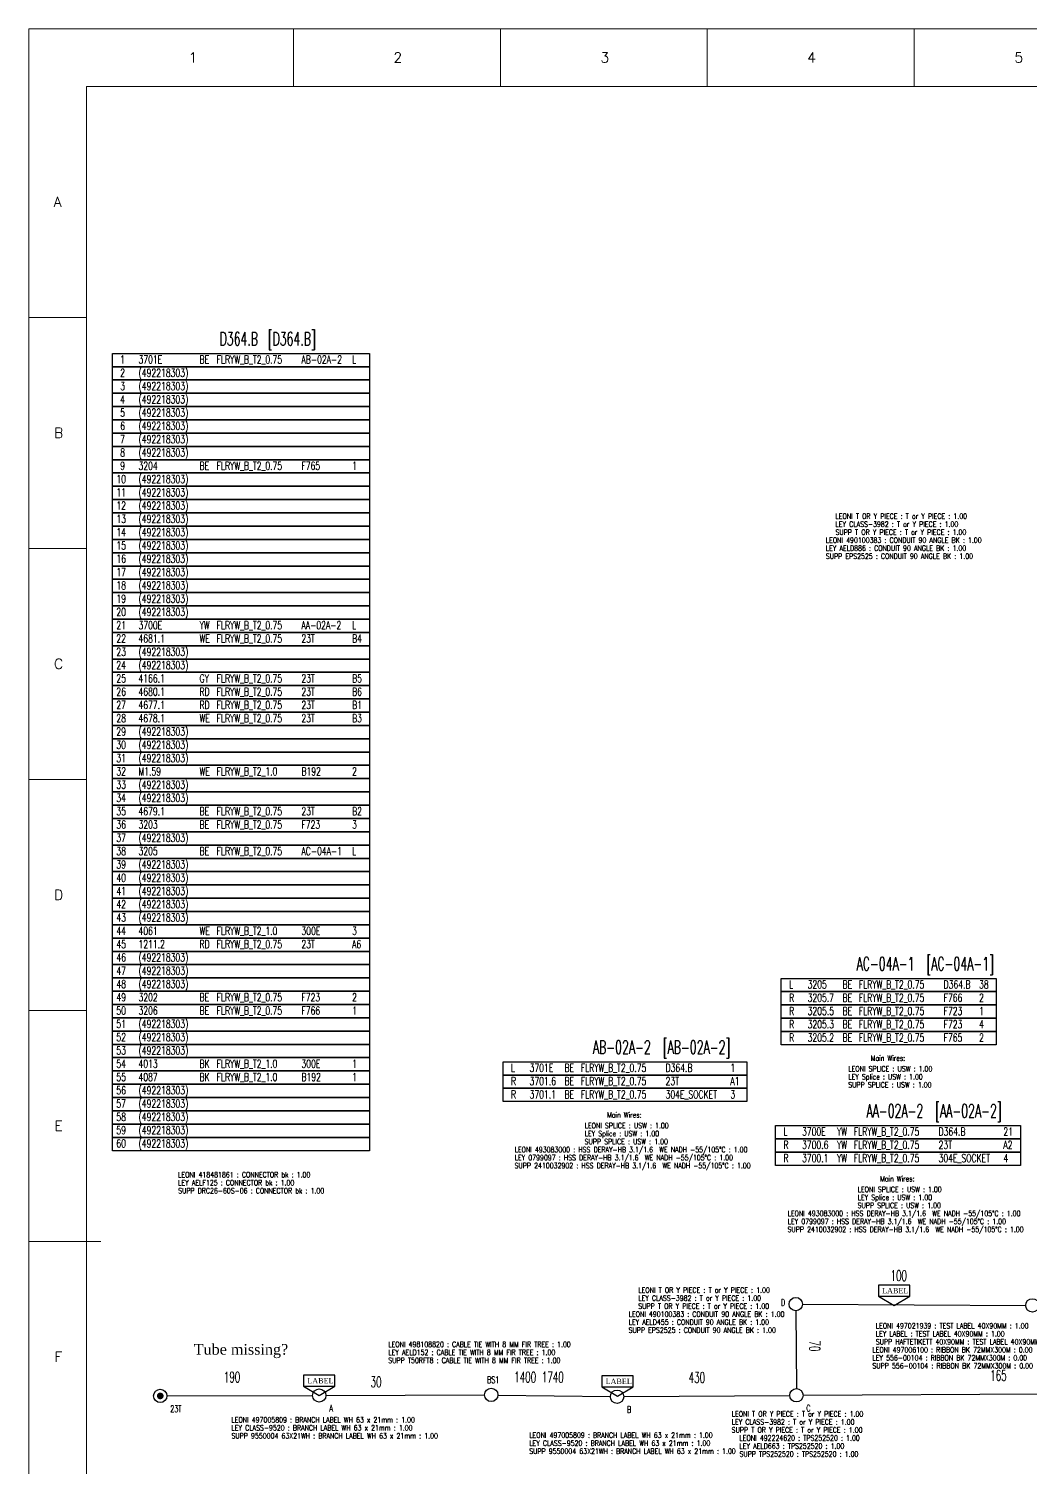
# Model space of a CAD drawing. Header units: millimetres. Extents: x 0 to 1601, y 0 to 909.
# Drawn here: x 0 to 376, y 370 to 909 of the extents above; entities that cross this region are included whole.
import ezdxf

# ---------------------------------------------------------------- set-up
doc = ezdxf.new("R2010")
doc.units = ezdxf.units.MM
doc.linetypes.add('HIDDEN', pattern=[9.525, 6.35, -3.175])
for name, color, linetype in [('LAYER_0', 7, 'Continuous'), ('Leoni-Beschriftungslayer', 7, 'Continuous'), ('Unreferenced', 7, 'Continuous')]:
    doc.layers.add(name, color=color, linetype=linetype)
doc.styles.add('DEFAULT', font='simplex.shx', dxfattribs={"bigfont": 'bigfont'})
doc.styles.add('HS-BUNDLE-DIMENSION', font='ROMANS.SHX', dxfattribs={"width": 0.6, "height": 4})
doc.styles.add('HS-COMP-DESCRIPTION', font='ROMANS.SHX', dxfattribs={"width": 0.6, "height": 5})
doc.styles.add('HS-NODE', font='ROMANS.SHX', dxfattribs={"width": 0.7, "height": 2.5})
doc.styles.add('HS-PART-NO', font='ROMANS.SHX', dxfattribs={"width": 0.7, "height": 2})
doc.styles.add('HS-WIRE', font='ROMANS.SHX', dxfattribs={"width": 0.7, "height": 3})
doc.styles.get("Standard").update_dxf_attribs({"font": 'TIMES.TTF'})
doc.linetypes.add('AELB278', pattern='A,0.0001,["=",Standard,S=0.4,R=0,X=0,Y=-0.2],-0.0001,["[]",Standard,S=0.3,R=0,X=-0.05,Y=-0.15],-0.2', length=0.2002)
doc.linetypes.add('AELB279', pattern='A,0.0001,["=",Standard,S=0.4,R=0,X=0,Y=-0.2],-0.0001,["[]",Standard,S=0.3,R=0,X=-0.05,Y=-0.15],-0.2', length=0.2002)
doc.linetypes.add('Class-braided', pattern='A,0.0001,-0.1,["X",Standard,S=0.3,R=0,X=-0.1,Y=-0.15],-0.1', length=0.2001)
doc.linetypes.add('PVC_SLEEVE', pattern='A,0.4,-0.2,["X",Standard,S=0.3,R=0,X=-0.1,Y=-0.15],-0.2', length=0.8)

# ---------------------------------------------------------------- blocks, each defined once
blk = doc.blocks.new('frame')
at = {"layer": 'Unreferenced', "color": 0, "linetype": 'Continuous', "lineweight": 0}
for p, q in [((791.47, 1921.68), (791.47, 3384.01)), ((791.47, 3384.01), (791.47, 1921.68)), ((2858.9, 3384.01), (791.47, 3384.01)), ((2858.9, 3384.01), (791.47, 3384.01)), ((951.11, 3384.01), (951.11, 3349.24)), ((1075.98, 3384.01), (1075.98, 3349.24)), ((1200.85, 3384.01), (1200.85, 3349.24)), ((1325.72, 3384.01), (1325.72, 3349.24)), ((826.25, 3349.24), (826.25, 1956.46)), ((2824.13, 3349.24), (826.25, 3349.24)), ((791.47, 3209.96), (826.25, 3209.96)), ((791.47, 3070.68), (826.25, 3070.68)), ((791.47, 2931.4), (826.25, 2931.4)), ((791.47, 2792.13), (826.25, 2792.13)), ((791.47, 2652.85), (834.94, 2652.85))]:
    blk.add_line(p, q, dxfattribs=at)
at = {"layer": 'Unreferenced', "color": 0, "linetype": 'Continuous', "lineweight": 0, "style": 'DEFAULT'}
for s, p in [('1', (887.96, 3363.65)), ('2', (1011.52, 3363.65)), ('3', (1136.39, 3363.65)), ('4', (1261.11, 3363.65)), ('5', (1386.12, 3363.65)), ('A', (806.54, 3276.62)), ('B', (806.83, 3137.34)), ('C', (806.69, 2998.06)), ('D', (806.83, 2858.79)), ('E', (806.98, 2719.51)), ('F', (806.98, 2580.23))]:
    blk.add_text(s, height=6.09, dxfattribs=at).set_placement(p)
blk = doc.blocks.new('497005809')
at = {"layer": 'LAYER_0', "color": 7}
for points in [[(-5.8712, 7.5556), (-5.8712, 3.4916), (5.868, 3.4916), (5.868, 7.5556), (-5.8712, 7.5556)], [(-5.8712, 3.4916), (0, 0), (5.868, 3.4916)]]:
    blk.add_lwpolyline(points, dxfattribs=at)
blk.add_text('LABEL', height=2.00004, dxfattribs=at).set_placement((-4.4932, 4.5116))
blk = doc.blocks.new('497021939')
at = {"layer": 'LAYER_0', "color": 7}
for points in [[(-5.8712, 7.5556), (-5.8712, 3.4916), (5.868, 3.4916), (5.868, 7.5556), (-5.8712, 7.5556)], [(-5.8712, 3.4916), (0, 0), (5.868, 3.4916)]]:
    blk.add_lwpolyline(points, dxfattribs=at)
blk.add_text('LABEL', height=2.00004, dxfattribs=at).set_placement((-4.4932, 4.5116))

msp = doc.modelspace()

# ---------------------------------------------------------------- linework, layer by layer
at = {"color": 7, "linetype": 'Continuous'}
for points in [[(31.354, 782.284), (31.354, 787.264), (127.754, 787.264), (127.754, 782.284), (31.354, 782.284)], [(31.354, 777.304), (31.354, 782.284), (127.754, 782.284), (127.754, 777.304), (31.354, 777.304)], [(31.354, 772.324), (31.354, 777.304), (127.754, 777.304), (127.754, 772.324), (31.354, 772.324)], [(31.354, 767.344), (31.354, 772.324), (127.754, 772.324), (127.754, 767.344), (31.354, 767.344)], [(31.354, 762.364), (31.354, 767.344), (127.754, 767.344), (127.754, 762.364), (31.354, 762.364)], [(31.354, 757.384), (31.354, 762.364), (127.754, 762.364), (127.754, 757.384), (31.354, 757.384)], [(31.354, 752.404), (31.354, 757.384), (127.754, 757.384), (127.754, 752.404), (31.354, 752.404)], [(31.354, 747.424), (31.354, 752.404), (127.754, 752.404), (127.754, 747.424), (31.354, 747.424)], [(31.354, 742.444), (31.354, 747.424), (127.754, 747.424), (127.754, 742.444), (31.354, 742.444)], [(31.354, 737.464), (31.354, 742.444), (127.754, 742.444), (127.754, 737.464), (31.354, 737.464)], [(31.354, 732.484), (31.354, 737.464), (127.754, 737.464), (127.754, 732.484), (31.354, 732.484)], [(31.354, 727.504), (31.354, 732.484), (127.754, 732.484), (127.754, 727.504), (31.354, 727.504)], [(31.354, 722.524), (31.354, 727.504), (127.754, 727.504), (127.754, 722.524), (31.354, 722.524)], [(31.354, 717.544), (31.354, 722.524), (127.754, 722.524), (127.754, 717.544), (31.354, 717.544)], [(31.354, 712.564), (31.354, 717.544), (127.754, 717.544), (127.754, 712.564), (31.354, 712.564)], [(31.354, 707.584), (31.354, 712.564), (127.754, 712.564), (127.754, 707.584), (31.354, 707.584)], [(31.354, 702.604), (31.354, 707.584), (127.754, 707.584), (127.754, 702.604), (31.354, 702.604)], [(31.354, 697.624), (31.354, 702.604), (127.754, 702.604), (127.754, 697.624), (31.354, 697.624)], [(31.354, 692.644), (31.354, 697.624), (127.754, 697.624), (127.754, 692.644), (31.354, 692.644)], [(31.354, 687.664), (31.354, 692.644), (127.754, 692.644), (127.754, 687.664), (31.354, 687.664)], [(31.354, 682.684), (31.354, 687.664), (127.754, 687.664), (127.754, 682.684), (31.354, 682.684)], [(31.354, 677.704), (31.354, 682.684), (127.754, 682.684), (127.754, 677.704), (31.354, 677.704)], [(31.354, 672.724), (31.354, 677.704), (127.754, 677.704), (127.754, 672.724), (31.354, 672.724)], [(31.354, 667.744), (31.354, 672.724), (127.754, 672.724), (127.754, 667.744), (31.354, 667.744)], [(31.354, 662.764), (31.354, 667.744), (127.754, 667.744), (127.754, 662.764), (31.354, 662.764)], [(31.354, 657.784), (31.354, 662.764), (127.754, 662.764), (127.754, 657.784), (31.354, 657.784)], [(31.354, 652.804), (31.354, 657.784), (127.754, 657.784), (127.754, 652.804), (31.354, 652.804)], [(31.354, 647.824), (31.354, 652.804), (127.754, 652.804), (127.754, 647.824), (31.354, 647.824)], [(31.354, 642.844), (31.354, 647.824), (127.754, 647.824), (127.754, 642.844), (31.354, 642.844)], [(31.354, 637.864), (31.354, 642.844), (127.754, 642.844), (127.754, 637.864), (31.354, 637.864)], [(31.354, 632.884), (31.354, 637.864), (127.754, 637.864), (127.754, 632.884), (31.354, 632.884)], [(31.354, 627.904), (31.354, 632.884), (127.754, 632.884), (127.754, 627.904), (31.354, 627.904)], [(31.354, 622.924), (31.354, 627.904), (127.754, 627.904), (127.754, 622.924), (31.354, 622.924)], [(31.354, 617.944), (31.354, 622.924), (127.754, 622.924), (127.754, 617.944), (31.354, 617.944)], [(31.354, 612.964), (31.354, 617.944), (127.754, 617.944), (127.754, 612.964), (31.354, 612.964)], [(31.354, 607.984), (31.354, 612.964), (127.754, 612.964), (127.754, 607.984), (31.354, 607.984)], [(31.354, 603.004), (31.354, 607.984), (127.754, 607.984), (127.754, 603.004), (31.354, 603.004)], [(31.354, 598.024), (31.354, 603.004), (127.754, 603.004), (127.754, 598.024), (31.354, 598.024)], [(31.354, 593.044), (31.354, 598.024), (127.754, 598.024), (127.754, 593.044), (31.354, 593.044)], [(31.354, 588.064), (31.354, 593.044), (127.754, 593.044), (127.754, 588.064), (31.354, 588.064)], [(31.354, 583.084), (31.354, 588.064), (127.754, 588.064), (127.754, 583.084), (31.354, 583.084)], [(31.354, 578.104), (31.354, 583.084), (127.754, 583.084), (127.754, 578.104), (31.354, 578.104)], [(31.354, 573.124), (31.354, 578.104), (127.754, 578.104), (127.754, 573.124), (31.354, 573.124)], [(31.354, 568.144), (31.354, 573.124), (127.754, 573.124), (127.754, 568.144), (31.354, 568.144)], [(31.354, 563.164), (31.354, 568.144), (127.754, 568.144), (127.754, 563.164), (31.354, 563.164)], [(31.354, 558.184), (31.354, 563.164), (127.754, 563.164), (127.754, 558.184), (31.354, 558.184)], [(31.354, 553.204), (31.354, 558.184), (127.754, 558.184), (127.754, 553.204), (31.354, 553.204)], [(31.354, 548.224), (31.354, 553.204), (127.754, 553.204), (127.754, 548.224), (31.354, 548.224)], [(282.166, 548.065), (282.166, 553.045), (362.766, 553.045), (362.766, 548.065), (282.166, 548.065)], [(31.354, 543.244), (31.354, 548.224), (127.754, 548.224), (127.754, 543.244), (31.354, 543.244)], [(282.166, 543.085), (282.166, 548.065), (362.766, 548.065), (362.766, 543.085), (282.166, 543.085)], [(31.354, 538.264), (31.354, 543.244), (127.754, 543.244), (127.754, 538.264), (31.354, 538.264)], [(282.166, 538.105), (282.166, 543.085), (362.766, 543.085), (362.766, 538.105), (282.166, 538.105)], [(31.354, 533.284), (31.354, 538.264), (127.754, 538.264), (127.754, 533.284), (31.354, 533.284)], [(282.166, 533.125), (282.166, 538.105), (362.766, 538.105), (362.766, 533.125), (282.166, 533.125)], [(31.354, 528.304), (31.354, 533.284), (127.754, 533.284), (127.754, 528.304), (31.354, 528.304)], [(282.166, 528.145), (282.166, 533.125), (362.766, 533.125), (362.766, 528.145), (282.166, 528.145)], [(31.354, 523.324), (31.354, 528.304), (127.754, 528.304), (127.754, 523.324), (31.354, 523.324)], [(31.354, 518.344), (31.354, 523.324), (127.754, 523.324), (127.754, 518.344), (31.354, 518.344)], [(31.354, 513.364), (31.354, 518.344), (127.754, 518.344), (127.754, 513.364), (31.354, 513.364)], [(177.904, 516.814), (177.904, 521.794), (269.304, 521.794), (269.304, 516.814), (177.904, 516.814)], [(31.354, 508.384), (31.354, 513.364), (127.754, 513.364), (127.754, 508.384), (31.354, 508.384)], [(177.904, 511.834), (177.904, 516.814), (269.304, 516.814), (269.304, 511.834), (177.904, 511.834)], [(31.354, 503.404), (31.354, 508.384), (127.754, 508.384), (127.754, 503.404), (31.354, 503.404)], [(177.904, 506.854), (177.904, 511.834), (269.304, 511.834), (269.304, 506.854), (177.904, 506.854)], [(31.354, 498.424), (31.354, 503.404), (127.754, 503.404), (127.754, 498.424), (31.354, 498.424)], [(31.354, 493.444), (31.354, 498.424), (127.754, 498.424), (127.754, 493.444), (31.354, 493.444)], [(280.073, 492.916), (280.073, 497.896), (371.873, 497.896), (371.873, 492.916), (280.073, 492.916)], [(31.354, 488.464), (31.354, 493.444), (127.754, 493.444), (127.754, 488.464), (31.354, 488.464)], [(280.073, 487.936), (280.073, 492.916), (371.873, 492.916), (371.873, 487.936), (280.073, 487.936)], [(280.073, 482.956), (280.073, 487.936), (371.873, 487.936), (371.873, 482.956), (280.073, 482.956)]]:
    msp.add_lwpolyline(points, dxfattribs=at)
at = {"color": 7, "linetype": 'AELB279', "ltscale": 8}
for points in [[(287.645, 428.467), (287.833, 399.282)], [(290.129, 430.953), (373.838, 430.501)], [(223.1, 396.284), (285.349, 396.763)]]:
    msp.add_lwpolyline(points, dxfattribs=at)
at = {"color": 7, "linetype": 'Continuous'}
msp.add_lwpolyline([(48.694, 396.545, 1.25, 1.25, 1), (49.944, 396.545, 1.25, 1.25, 1)], format="xyseb", close=True, dxfattribs=at)
at = {"color": 7, "ltscale": 8}
for points in [[(51.819, 396.552), (106.441, 396.706)], [(175.906, 396.893), (218.1, 396.3)]]:
    msp.add_lwpolyline(points, dxfattribs=at)
at = {"color": 7, "linetype": 'Class-braided', "ltscale": 8}
for points in [[(111.441, 396.721), (170.907, 396.92)], [(175.906, 396.893), (218.1, 396.3)]]:
    msp.add_lwpolyline(points, dxfattribs=at)
at = {"color": 7, "linetype": 'AELB278', "ltscale": 8}
msp.add_lwpolyline([(290.349, 396.797), (467.171, 397.85)], dxfattribs=at)
at = {"color": 7, "linetype": 'Continuous'}
for centre in [(287.629, 430.967), (376.338, 430.488), (49.319, 396.545), (108.941, 396.713), (173.407, 396.928), (287.849, 396.782), (220.6, 396.265)]:
    msp.add_circle(centre, 2.5, dxfattribs=at)

# ---------------------------------------------------------------- block references
at = {"color": 5, "linetype": 'PVC_SLEEVE'}
for name, p in [('497021939', (324.478, 430.488)), ('497005809', (108.941, 396.713)), ('497005809', (220.806, 396.472))]:
    msp.add_blockref(name, p, dxfattribs=at)
at = {"layer": 'Leoni-Beschriftungslayer', "color": 0, "linetype": 'HIDDEN', "xscale": 0.6215625000004366, "yscale": 0.6215625000000102, "zscale": 0.6215625}
msp.add_blockref('frame', (-491.949, -1194.446), dxfattribs=at)

# ---------------------------------------------------------------- texts
at = {"color": 42, "linetype": 'Continuous', "style": 'HS-COMP-DESCRIPTION', "width": 0.6}
for s, p in [('D364.B', (71.554, 790.264)), ('AC-04A-1', (310.394, 556.045)), ('AB-02A-2', (211.532, 524.794)), ('AA-02A-2', (314.116, 500.896))]:
    msp.add_text(s, height=5, dxfattribs=at).set_placement(p)
at = {"color": 5, "linetype": 'Continuous'}
for s, height, style, width, p in [(' [D364.B]', 5, 'HS-COMP-DESCRIPTION', 0.6, (87.554, 790.264)), ('3701E ', 3, 'HS-WIRE', 0.7, (41.154, 783.484)), ('BE ', 3, 'HS-WIRE', 0.7, (64.054, 783.484)), ('FLRYW_B_T2_0.75 ', 3, 'HS-WIRE', 0.7, (70.454, 783.484)), ('AB-02A-2 ', 3, 'HS-WIRE', 0.7, (102.254, 783.484)), ('L ', 3, 'HS-WIRE', 0.7, (121.254, 783.484)), ('3700E ', 3, 'HS-WIRE', 0.7, (41.154, 683.884)), ('YW ', 3, 'HS-WIRE', 0.7, (64.054, 683.884)), ('FLRYW_B_T2_0.75 ', 3, 'HS-WIRE', 0.7, (70.454, 683.884)), ('AA-02A-2 ', 3, 'HS-WIRE', 0.7, (102.254, 683.884)), ('L ', 3, 'HS-WIRE', 0.7, (121.254, 683.884)), ('4681.1 ', 3, 'HS-WIRE', 0.7, (41.154, 678.904)), ('WE ', 3, 'HS-WIRE', 0.7, (64.054, 678.904)), ('FLRYW_B_T2_0.75 ', 3, 'HS-WIRE', 0.7, (70.454, 678.904)), ('23T ', 3, 'HS-WIRE', 0.7, (102.254, 678.904)), ('B4 ', 3, 'HS-WIRE', 0.7, (121.254, 678.904)), ('4166.1 ', 3, 'HS-WIRE', 0.7, (41.154, 663.964)), ('GY ', 3, 'HS-WIRE', 0.7, (64.054, 663.964)), ('FLRYW_B_T2_0.75 ', 3, 'HS-WIRE', 0.7, (70.454, 663.964)), ('23T ', 3, 'HS-WIRE', 0.7, (102.254, 663.964)), ('B5 ', 3, 'HS-WIRE', 0.7, (121.254, 663.964)), ('4680.1 ', 3, 'HS-WIRE', 0.7, (41.154, 658.984)), ('RD ', 3, 'HS-WIRE', 0.7, (64.054, 658.984)), ('FLRYW_B_T2_0.75 ', 3, 'HS-WIRE', 0.7, (70.454, 658.984)), ('23T ', 3, 'HS-WIRE', 0.7, (102.254, 658.984)), ('B6 ', 3, 'HS-WIRE', 0.7, (121.254, 658.984)), ('4677.1 ', 3, 'HS-WIRE', 0.7, (41.154, 654.004)), ('RD ', 3, 'HS-WIRE', 0.7, (64.054, 654.004)), ('FLRYW_B_T2_0.75 ', 3, 'HS-WIRE', 0.7, (70.454, 654.004)), ('23T ', 3, 'HS-WIRE', 0.7, (102.254, 654.004)), ('B1 ', 3, 'HS-WIRE', 0.7, (121.254, 654.004)), ('4678.1 ', 3, 'HS-WIRE', 0.7, (41.154, 649.024)), ('WE ', 3, 'HS-WIRE', 0.7, (64.054, 649.024)), ('FLRYW_B_T2_0.75 ', 3, 'HS-WIRE', 0.7, (70.454, 649.024)), ('23T ', 3, 'HS-WIRE', 0.7, (102.254, 649.024)), ('B3 ', 3, 'HS-WIRE', 0.7, (121.254, 649.024)), ('4679.1 ', 3, 'HS-WIRE', 0.7, (41.154, 614.164)), ('BE ', 3, 'HS-WIRE', 0.7, (64.054, 614.164)), ('FLRYW_B_T2_0.75 ', 3, 'HS-WIRE', 0.7, (70.454, 614.164)), ('23T ', 3, 'HS-WIRE', 0.7, (102.254, 614.164)), ('B2 ', 3, 'HS-WIRE', 0.7, (121.254, 614.164)), (' [AC-04A-1]', 5, 'HS-COMP-DESCRIPTION', 0.6, (334.537, 556.045)), (' [AB-02A-2]', 5, 'HS-COMP-DESCRIPTION', 0.6, (235.675, 524.794)), ('3701E ', 3, 'HS-WIRE', 0.7, (187.804, 518.014)), ('BE ', 3, 'HS-WIRE', 0.7, (200.904, 518.014)), ('FLRYW_B_T2_0.75 ', 3, 'HS-WIRE', 0.7, (207.004, 518.014)), ('D364.B ', 3, 'HS-WIRE', 0.7, (238.804, 518.014)), ('1 ', 3, 'HS-WIRE', 0.7, (263.104, 518.014)), ('3701.6 ', 3, 'HS-WIRE', 0.7, (187.804, 513.034)), ('BE ', 3, 'HS-WIRE', 0.7, (200.904, 513.034)), ('FLRYW_B_T2_0.75 ', 3, 'HS-WIRE', 0.7, (207.004, 513.034)), ('23T ', 3, 'HS-WIRE', 0.7, (238.804, 513.034)), ('A1 ', 3, 'HS-WIRE', 0.7, (263.104, 513.034)), ('3701.1 ', 3, 'HS-WIRE', 0.7, (187.804, 508.054)), ('BE ', 3, 'HS-WIRE', 0.7, (200.904, 508.054)), ('FLRYW_B_T2_0.75 ', 3, 'HS-WIRE', 0.7, (207.004, 508.054)), ('304E_SOCKET ', 3, 'HS-WIRE', 0.7, (238.804, 508.054)), ('3 ', 3, 'HS-WIRE', 0.7, (263.104, 508.054)), (' [AA-02A-2]', 5, 'HS-COMP-DESCRIPTION', 0.6, (337.831, 500.896)), ('3700E ', 3, 'HS-WIRE', 0.7, (289.973, 494.116)), ('YW ', 3, 'HS-WIRE', 0.7, (303.073, 494.116)), ('FLRYW_B_T2_0.75 ', 3, 'HS-WIRE', 0.7, (309.373, 494.116)), ('D364.B ', 3, 'HS-WIRE', 0.7, (341.173, 494.116)), ('21 ', 3, 'HS-WIRE', 0.7, (365.473, 494.116)), ('3700.6 ', 3, 'HS-WIRE', 0.7, (289.973, 489.136)), ('YW ', 3, 'HS-WIRE', 0.7, (303.073, 489.136)), ('FLRYW_B_T2_0.75 ', 3, 'HS-WIRE', 0.7, (309.373, 489.136)), ('23T ', 3, 'HS-WIRE', 0.7, (341.173, 489.136)), ('A2 ', 3, 'HS-WIRE', 0.7, (365.473, 489.136)), ('3700.1 ', 3, 'HS-WIRE', 0.7, (289.973, 484.156)), ('YW ', 3, 'HS-WIRE', 0.7, (303.073, 484.156)), ('FLRYW_B_T2_0.75 ', 3, 'HS-WIRE', 0.7, (309.373, 484.156)), ('304E_SOCKET ', 3, 'HS-WIRE', 0.7, (341.173, 484.156)), ('4 ', 3, 'HS-WIRE', 0.7, (365.473, 484.156)), ('D', 2.5, 'HS-NODE', 0.7, (282.103, 430.288)), ('BS1', 2.5, 'HS-NODE', 0.7, (171.886, 401.355)), ('23T', 2.5, 'HS-NODE', 0.7, (53.069, 390.495)), ('A', 2.5, 'HS-NODE', 0.7, (112.691, 390.663)), ('B', 2.5, 'HS-NODE', 0.7, (224.35, 390.215)), ('C', 2.5, 'HS-NODE', 0.7, (291.599, 390.732))]:
    msp.add_text(s, height=height, dxfattribs=dict(at, style=style, width=width)).set_placement(p)
at = {"color": 7, "linetype": 'Continuous', "style": 'HS-WIRE', "width": 0.7}
for s, p in [(' 1  ', (32.854, 783.484)), ('(492218303) ', (41.154, 778.504)), (' 2  ', (32.854, 778.504)), (' 3  ', (32.854, 773.524)), ('(492218303) ', (41.154, 773.524)), (' 4  ', (32.854, 768.544)), ('(492218303) ', (41.154, 768.544)), (' 5  ', (32.854, 763.564)), ('(492218303) ', (41.154, 763.564)), (' 6  ', (32.854, 758.584)), ('(492218303) ', (41.154, 758.584)), (' 7  ', (32.854, 753.604)), ('(492218303) ', (41.154, 753.604)), (' 8  ', (32.854, 748.624)), ('(492218303) ', (41.154, 748.624)), (' 9  ', (32.854, 743.644)), ('10  ', (32.854, 738.664)), ('(492218303) ', (41.154, 738.664)), ('11  ', (32.854, 733.684)), ('(492218303) ', (41.154, 733.684)), ('12  ', (32.854, 728.704)), ('(492218303) ', (41.154, 728.704)), ('13  ', (32.854, 723.724)), ('(492218303) ', (41.154, 723.724)), ('14  ', (32.854, 718.744)), ('(492218303) ', (41.154, 718.744)), ('(492218303) ', (41.154, 713.764)), ('15  ', (32.854, 713.764)), ('16  ', (32.854, 708.784)), ('(492218303) ', (41.154, 708.784)), ('17  ', (32.854, 703.804)), ('(492218303) ', (41.154, 703.804)), ('18  ', (32.854, 698.824)), ('(492218303) ', (41.154, 698.824)), ('19  ', (32.854, 693.844)), ('(492218303) ', (41.154, 693.844)), ('20  ', (32.854, 688.864)), ('(492218303) ', (41.154, 688.864)), ('21  ', (32.854, 683.884)), ('22  ', (32.854, 678.904)), ('23  ', (32.854, 673.924)), ('(492218303) ', (41.154, 673.924)), ('24  ', (32.854, 668.944)), ('(492218303) ', (41.154, 668.944)), ('25  ', (32.854, 663.964)), ('26  ', (32.854, 658.984)), ('27  ', (32.854, 654.004)), ('28  ', (32.854, 649.024)), ('29  ', (32.854, 644.044)), ('(492218303) ', (41.154, 644.044)), ('30  ', (32.854, 639.064)), ('(492218303) ', (41.154, 639.064)), ('31  ', (32.854, 634.084)), ('(492218303) ', (41.154, 634.084)), ('32  ', (32.854, 629.104)), ('33  ', (32.854, 624.124)), ('(492218303) ', (41.154, 624.124)), ('34  ', (32.854, 619.144)), ('(492218303) ', (41.154, 619.144)), ('35  ', (32.854, 614.164)), ('36  ', (32.854, 609.184)), ('37  ', (32.854, 604.204)), ('(492218303) ', (41.154, 604.204)), ('38  ', (32.854, 599.224)), ('39  ', (32.854, 594.244)), ('(492218303) ', (41.154, 594.244)), ('40  ', (32.854, 589.264)), ('(492218303) ', (41.154, 589.264)), ('(492218303) ', (41.154, 584.284)), ('41  ', (32.854, 584.284)), ('42  ', (32.854, 579.304)), ('(492218303) ', (41.154, 579.304)), ('43  ', (32.854, 574.324)), ('(492218303) ', (41.154, 574.324)), ('44  ', (32.854, 569.344)), ('45  ', (32.854, 564.364)), ('46  ', (32.854, 559.384)), ('(492218303) ', (41.154, 559.384)), ('47  ', (32.854, 554.404)), ('(492218303) ', (41.154, 554.404)), ('48  ', (32.854, 549.424)), ('(492218303) ', (41.154, 549.424)), (' L  ', (283.666, 549.265)), ('49  ', (32.854, 544.444)), (' R  ', (283.666, 544.285)), ('50  ', (32.854, 539.464)), (' R  ', (283.666, 539.305)), ('51  ', (32.854, 534.484)), ('(492218303) ', (41.154, 534.484)), (' R  ', (283.666, 534.325)), ('52  ', (32.854, 529.504)), ('(492218303) ', (41.154, 529.504)), (' R  ', (283.666, 529.345)), ('53  ', (32.854, 524.524)), ('(492218303) ', (41.154, 524.524)), ('54  ', (32.854, 519.544)), ('55  ', (32.854, 514.564)), (' L  ', (179.404, 518.014)), ('56  ', (32.854, 509.584)), ('(492218303) ', (41.154, 509.584)), (' R  ', (179.404, 513.034)), ('57  ', (32.854, 504.604)), ('(492218303) ', (41.154, 504.604)), (' R  ', (179.404, 508.054)), ('58  ', (32.854, 499.624)), ('(492218303) ', (41.154, 499.624)), ('59  ', (32.854, 494.644)), ('(492218303) ', (41.154, 494.644)), (' L  ', (281.573, 494.116)), ('60  ', (32.854, 489.664)), ('(492218303) ', (41.154, 489.664)), (' R  ', (281.573, 489.136)), (' R  ', (281.573, 484.156))]:
    msp.add_text(s, height=3, dxfattribs=at).set_placement(p)
at = {"color": 92, "linetype": 'Continuous', "style": 'HS-WIRE', "width": 0.7}
for s, p in [('3204 ', (41.154, 743.644)), ('BE ', (64.054, 743.644)), ('FLRYW_B_T2_0.75 ', (70.454, 743.644)), ('F765 ', (102.254, 743.644)), ('1 ', (121.254, 743.644)), ('M1.59 ', (41.154, 629.104)), ('WE ', (64.054, 629.104)), ('FLRYW_B_T2_1.0 ', (70.454, 629.104)), ('B192 ', (102.254, 629.104)), ('2 ', (121.254, 629.104)), ('3203 ', (41.154, 609.184)), ('BE ', (64.054, 609.184)), ('FLRYW_B_T2_0.75 ', (70.454, 609.184)), ('F723 ', (102.254, 609.184)), ('3 ', (121.254, 609.184)), ('3205 ', (41.154, 599.224)), ('BE ', (64.054, 599.224)), ('FLRYW_B_T2_0.75 ', (70.454, 599.224)), ('AC-04A-1 ', (102.254, 599.224)), ('L ', (121.254, 599.224)), ('4061 ', (41.154, 569.344)), ('WE ', (64.054, 569.344)), ('FLRYW_B_T2_1.0 ', (70.454, 569.344)), ('300E ', (102.254, 569.344)), ('3 ', (121.254, 569.344)), ('1211.2 ', (41.154, 564.364)), ('RD ', (64.054, 564.364)), ('FLRYW_B_T2_0.75 ', (70.454, 564.364)), ('23T ', (102.254, 564.364)), ('A6 ', (121.254, 564.364)), ('3205 ', (292.066, 549.265)), ('BE ', (305.166, 549.265)), ('FLRYW_B_T2_0.75 ', (311.266, 549.265)), ('D364.B ', (343.066, 549.265)), ('38 ', (356.366, 549.265)), ('3202 ', (41.154, 544.444)), ('BE ', (64.054, 544.444)), ('FLRYW_B_T2_0.75 ', (70.454, 544.444)), ('F723 ', (102.254, 544.444)), ('2 ', (121.254, 544.444)), ('3205.7 ', (292.066, 544.285)), ('BE ', (305.166, 544.285)), ('FLRYW_B_T2_0.75 ', (311.266, 544.285)), ('F766 ', (343.066, 544.285)), ('2 ', (356.366, 544.285)), ('3206 ', (41.154, 539.464)), ('BE ', (64.054, 539.464)), ('FLRYW_B_T2_0.75 ', (70.454, 539.464)), ('F766 ', (102.254, 539.464)), ('1 ', (121.254, 539.464)), ('3205.5 ', (292.066, 539.305)), ('BE ', (305.166, 539.305)), ('FLRYW_B_T2_0.75 ', (311.266, 539.305)), ('F723 ', (343.066, 539.305)), ('1 ', (356.366, 539.305)), ('3205.3 ', (292.066, 534.325)), ('BE ', (305.166, 534.325)), ('FLRYW_B_T2_0.75 ', (311.266, 534.325)), ('F723 ', (343.066, 534.325)), ('4 ', (356.366, 534.325)), ('3205.2 ', (292.066, 529.345)), ('BE ', (305.166, 529.345)), ('FLRYW_B_T2_0.75 ', (311.266, 529.345)), ('F765 ', (343.066, 529.345)), ('2 ', (356.366, 529.345)), ('4013 ', (41.154, 519.544)), ('4087 ', (41.154, 514.564)), ('BK ', (64.054, 519.544)), ('BK ', (64.054, 514.564)), ('FLRYW_B_T2_1.0 ', (70.454, 519.544)), ('FLRYW_B_T2_1.0 ', (70.454, 514.564)), ('300E ', (102.254, 519.544)), ('B192 ', (102.254, 514.564)), ('1 ', (121.254, 519.544)), ('1 ', (121.254, 514.564))]:
    msp.add_text(s, height=3, dxfattribs=at).set_placement(p)
at = {"color": 200, "linetype": 'Continuous', "style": 'HS-PART-NO', "width": 0.7}
for s, p in [('LEONI T OR Y PIECE : T or Y PIECE : 1.00', (302.511, 725.247)), ('LEY CLASS-3982 : T or Y PIECE : 1.00', (302.511, 722.247)), ('LEONI 490100383 : CONDUIT 90 ANGLE BK : 1.00', (298.878, 716.247)), ('SUPP T OR Y PIECE : T or Y PIECE : 1.00', (302.511, 719.247)), ('SUPP EPS2525 : CONDUIT 90 ANGLE BK : 1.00', (298.878, 710.247)), ('LEY AELD886 : CONDUIT 90 ANGLE BK : 1.00', (298.878, 713.247)), ('LEONI SPLICE : USW : 1.00', (307.299, 518.145)), ('SUPP SPLICE : USW : 1.00', (307.299, 512.145)), ('LEY Splice : USW : 1.00', (307.299, 515.145)), ('LEONI SPLICE : USW : 1.00', (208.437, 496.854)), ('SUPP SPLICE : USW : 1.00', (208.437, 490.854)), ('LEY Splice : USW : 1.00', (208.437, 493.854)), ('LEONI 493083000 : HSS DERAY-HB 3.1/1.6  WE NADH -55/105°C : 1.00', (182.17, 487.854)), ('LEY 0799097 : HSS DERAY-HB 3.1/1.6  WE NADH -55/105°C : 1.00', (182.17, 484.854)), ('LEONI 418481861 : CONNECTOR bk : 1.00', (56.021, 478.464)), ('SUPP 2410032902 : HSS DERAY-HB 3.1/1.6  WE NADH -55/105°C : 1.00', (182.17, 481.854)), ('SUPP DRC26-60S-06 : CONNECTOR bk : 1.00', (56.021, 472.464)), ('LEY AELF125 : CONNECTOR bk : 1.00', (56.021, 475.464)), ('LEONI SPLICE : USW : 1.00', (310.807, 472.956)), ('LEY Splice : USW : 1.00', (310.807, 469.956)), ('LEONI 493083000 : HSS DERAY-HB 3.1/1.6  WE NADH -55/105°C : 1.00', (284.54, 463.956)), ('SUPP SPLICE : USW : 1.00', (310.807, 466.956)), ('SUPP 2410032902 : HSS DERAY-HB 3.1/1.6  WE NADH -55/105°C : 1.00', (284.54, 457.956)), ('LEY 0799097 : HSS DERAY-HB 3.1/1.6  WE NADH -55/105°C : 1.00', (284.54, 460.956)), ('LEONI T OR Y PIECE : T or Y PIECE : 1.00', (228.564, 435.216)), ('LEY CLASS-3982 : T or Y PIECE : 1.00', (228.564, 432.216)), ('LEONI 490100383 : CONDUIT 90 ANGLE BK : 1.00', (224.931, 426.216)), ('SUPP T OR Y PIECE : T or Y PIECE : 1.00', (228.564, 429.216)), ('SUPP EPS2525 : CONDUIT 90 ANGLE BK : 1.00', (224.931, 420.216)), ('LEY AELD455 : CONDUIT 90 ANGLE BK : 1.00', (224.931, 423.216)), ('LEONI 497021939 : TEST LABEL 40X90MM : 1.00', (317.617, 421.845)), ('LEY LABEL : TEST LABEL 40X90MM : 1.00', (317.617, 418.845)), ('LEONI 498108820 : CABLE TIE WITH 8 MM FIR TREE : 1.00', (134.823, 414.88)), ('SUPP HAFTETIKETT 40X90MM : TEST LABEL 40X90MM : 1.00', (317.617, 415.845)), ('SUPP T50RFT8 : CABLE TIE WITH 8 MM FIR TREE : 1.00', (134.823, 408.88)), ('LEY AELD152 : CABLE TIE WITH 8 MM FIR TREE : 1.00', (134.823, 411.88)), ('LEONI 497006100 : RIBBON BK 72MMX300M : 0.00', (316.35, 412.845)), ('LEY 556-00104 : RIBBON BK 72MMX300M : 0.00', (316.35, 409.845)), ('SUPP 556-00104 : RIBBON BK 72MMX300M : 0.00', (316.35, 406.845)), ('LEONI 497005809 : BRANCH LABEL WH 63 x 21mm : 1.00', (76.007, 386.587)), ('LEONI T OR Y PIECE : T or Y PIECE : 1.00', (263.582, 388.782)), ('LEY CLASS-9520 : BRANCH LABEL WH 63 x 21mm : 1.00', (76.007, 383.587)), ('LEONI 497005809 : BRANCH LABEL WH 63 x 21mm : 1.00', (187.667, 380.829)), ('SUPP T OR Y PIECE : T or Y PIECE : 1.00', (263.582, 382.782)), ('LEY CLASS-3982 : T or Y PIECE : 1.00', (263.582, 385.782)), ('SUPP 9550004 63X21WH : BRANCH LABEL WH 63 x 21mm : 1.00', (76.007, 380.587)), ('LEY CLASS-9520 : BRANCH LABEL WH 63 x 21mm : 1.00', (187.667, 377.829)), ('LEONI 492224620 : TPS252520 : 1.00', (266.515, 379.782)), ('LEY AELD663 : TPS252520 : 1.00', (266.515, 376.782)), ('SUPP 9550004 63X21WH : BRANCH LABEL WH 63 x 21mm : 1.00', (187.667, 374.829)), ('SUPP TPS252520 : TPS252520 : 1.00', (266.515, 373.782))]:
    msp.add_text(s, height=2, dxfattribs=at).set_placement(p)
at = {"color": 1, "linetype": 'Continuous', "style": 'HS-PART-NO', "width": 0.7}
for p in [(315.733, 522.145), (216.87, 500.854), (319.24, 476.956)]:
    msp.add_text('Main Wires: ', height=2, dxfattribs=at).set_placement(p)
at = {"color": 1, "linetype": 'Continuous', "ltscale": 8, "style": 'HS-BUNDLE-DIMENSION', "width": 0.6}
for s, rotation, p in [('100', 359.69045, (323.14, 439.641)), ('70', 270.36732, (292.717, 417.325)), ('190', 0.16183, (73.154, 401.612)), ('1400', 359.19518, (182.01, 401.663)), ('1740', 359.19518, (192.354, 401.663)), ('430', 0.44051, (247.461, 401.472)), ('165', 0.34115, (360.548, 402.215)), ('30', 0.19118, (128.187, 399.816))]:
    msp.add_text(s, height=4, rotation=rotation, dxfattribs=at).set_placement(p)
at = {"layer": 'Leoni-Beschriftungslayer', "color": 1, "insert": (61.875, 416.01), "char_height": 4, "width": 37.30114, "attachment_point": 1}
msp.add_mtext('{\\C3;Tube missing?}', dxfattribs=at)

doc.saveas('drawing.dxf')
